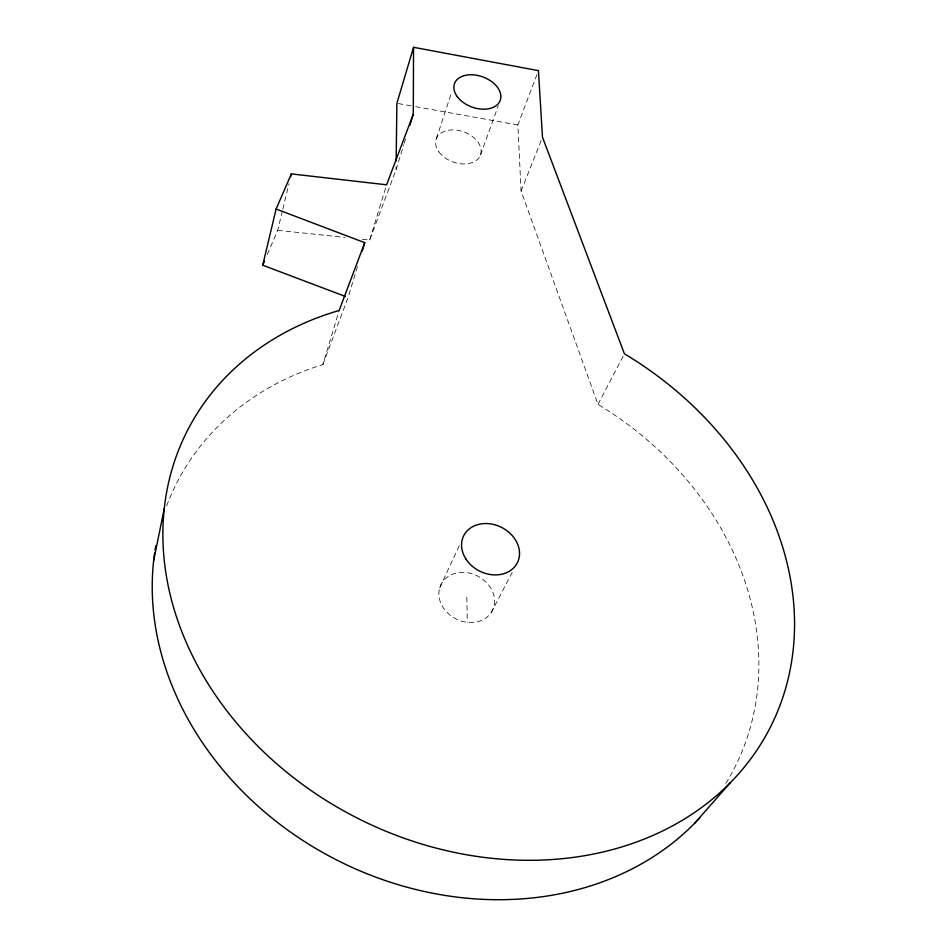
<?xml version="1.0" encoding="UTF-8"?>
<svg xmlns="http://www.w3.org/2000/svg" width="946" height="946" viewBox="0 0 946 946"><rect width="100%" height="100%" fill="white"/><g stroke="black" fill="none" stroke-linecap="round" stroke-linejoin="round"><path stroke-width="0.71" stroke-dasharray="4.73 3.55" d="M362.353 239.255L369.65 240.024L396.055 169.712L396.09 166.756M267.328 254.462L277.686 230.304L282.476 210.556M282.819 209.149L288.968 183.772M166.638 505.909A313.173 262.763 27.2 0 1 322.87 364.6L339.141 310.489M357.482 266.547L348.081 297.458L322.87 364.6M369.65 240.024L386.607 184.813M396.055 169.712L403.8 144.714M404.238 143.319L405.964 137.761M436.354 138.66L451.845 91.667M480.509 154.943L498.294 105.775M725.842 783.43A313.173 262.763 27.2 0 0 598.002 404.403L521.08 191.08L517.852 124.99L537.919 72.002M521.08 191.08L542.484 137.205M439.76 587.596L459.981 544.163M598.002 404.403L624.407 353.792M491.234 612.488A28.806 24.005 27.1 0 0 465.976 572.543A28.806 24.005 27.1 0 0 442.976 607.285A28.806 24.005 27.1 0 0 491.234 612.488L512.141 572.555M277.686 230.304L344.829 237.399M398.313 103.552L414.159 106.39M415.601 106.65L517.852 124.99M466.827 597.198L467.289 622.314M438.909 151.892A23.532 15.976 20 0 0 478.345 158.561A23.532 15.976 20 0 0 457.876 130.335A23.532 15.976 20 0 0 438.909 151.892"/><path stroke-width="1.42" d="M413.284 114.159L413.556 47.3L538.428 70.643L542.484 137.205L624.407 353.792A327.02 267.954 26.9 0 1 722.129 790.643A327.02 267.954 26.9 0 1 230.954 716.075A327.02 267.954 26.9 0 1 339.141 310.489L364.754 242.673L276.102 209.031L291.368 173.898L386.607 184.813L413.284 114.159L409.831 125.262M396.161 160.855L396.882 103.291L413.556 47.3M153.678 560.446L164.285 508.51M345.325 296.417L262.728 265.199L276.102 209.031M290.682 176.713L291.368 173.898M362.188 251.104L364.754 242.673M262.728 265.199L264.454 261.179M694.589 823.327L730.206 782.839M699.768 817.888A313.173 262.763 27.2 0 1 343.02 863.142A313.173 262.763 27.2 0 1 154.624 553.043M155.061 550.099A313.173 262.763 27.2 0 1 155.806 545.676M457.356 96.74A24.36 16.011 20.2 0 0 498.081 103.93A24.36 16.011 20.2 0 0 476.678 75.266A24.36 16.011 20.2 0 0 457.356 96.74M465.976 559.086A30.059 24.454 26.8 0 0 516.185 564.821A30.059 24.454 26.8 0 0 489.496 523.753A30.059 24.454 26.8 0 0 465.976 559.086"/></g></svg>
